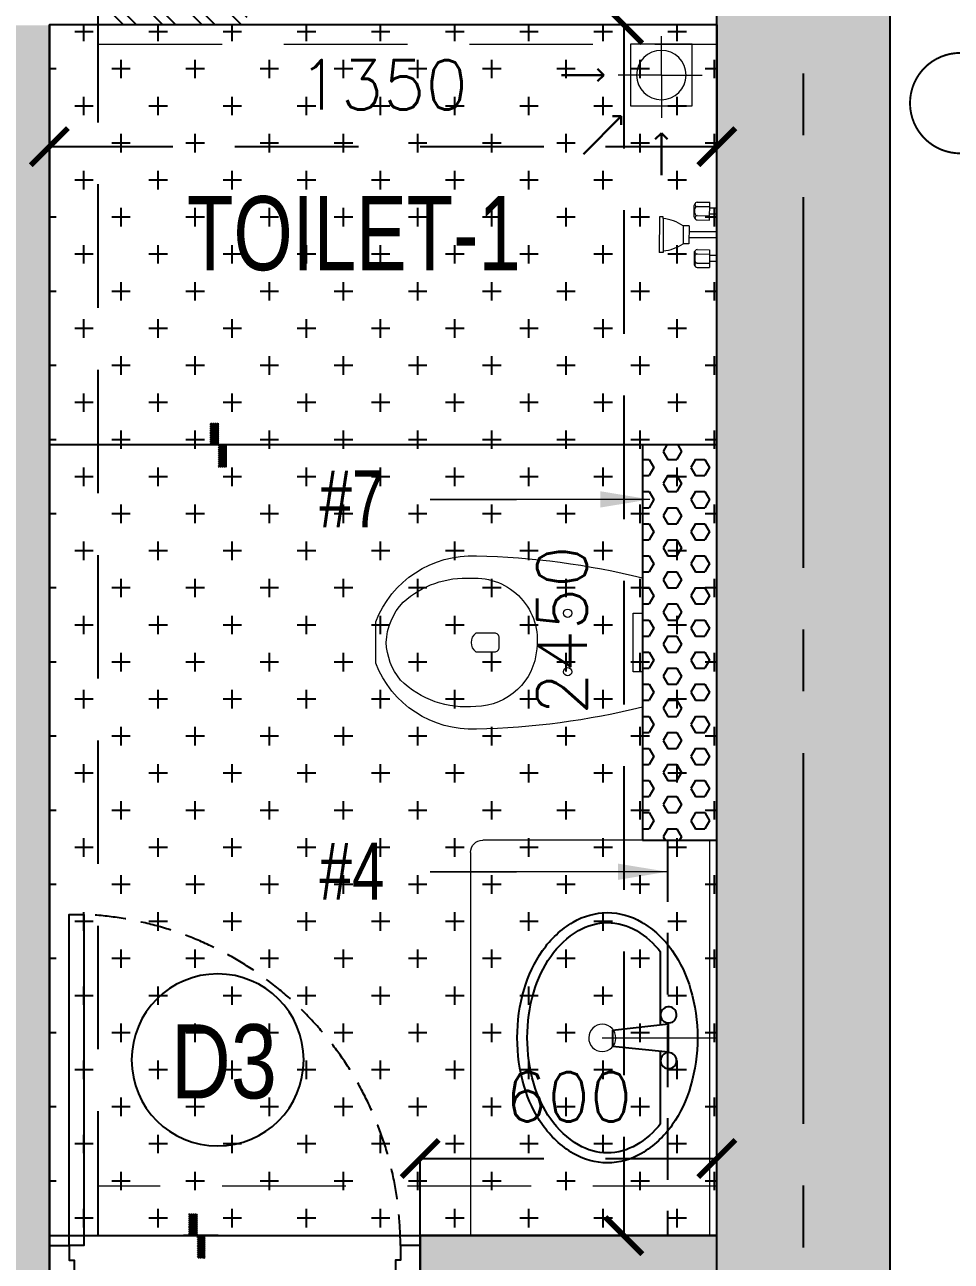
# Model space of a CAD drawing. Header units: millimetres. Extents: x 1167879 to 1231451, y -5731814 to -5645217.
# Drawn here: x 1225962 to 1227836, y -5713200 to -5710699 of the extents above; entities that cross this region are included whole.
import ezdxf
from ezdxf.enums import TextEntityAlignment as Align

# ---------------------------------------------------------------- set-up
doc = ezdxf.new("R2010")
doc.units = ezdxf.units.MM
doc.header["$LTSCALE"] = 1000
doc.header["$MEASUREMENT"] = 0
for name, pattern in [('3BHK-A$0$( Hidden )', [0.375, 0.25, -0.125]), ('3BHK-A$0$AUDIT_D_120904163729-0', [0]), ('3BHK-A$0$HIDDEN', [0.375, 0.25, -0.125]), ('AUDIT_D_120904163729-0', [0]), ('T8(T9 IS SIMILAR) - DIMENSION & TEXTING$0$HIDDEN', [0.375, 0.25, -0.125]), ('T8(T9 IS SIMILAR)$0$$0$HIDDEN', [0.375, 0.25, -0.125]), ('T8(T9 IS SIMILAR)$0$HIDDEN', [0.375, 0.25, -0.125]), ('T8_REFUGE COLUMNS$0$CENTER2', [1.125, 0.75, -0.125, 0.125, -0.125])]:
    doc.linetypes.add(name, pattern=pattern)
doc.layers.get('0').update_dxf_attribs({"linetype": 'AUDIT_D_120904163729-0'})
for name, color, linetype in [('3BHK-A$0$$1$LEDGE WALL', 5, 'Continuous'), ('3BHK-A$0$A-DOOR-FULL', 2, 'Continuous'), ('3BHK-A$0$A-HATCH -160', 251, '3BHK-A$0$AUDIT_D_120904163729-0'), ('3BHK-A$0$A-SANITARY', 2, 'Continuous'), ('3BHK-A$0$a-tile drop', 3, 'Continuous'), ('3BHK-A$0$A-TOI SUNK 50MM', 8, 'Continuous'), ('3BHK-A$0$APT PLANS-typ$0$TILEDROP', 3, 'Continuous'), ('3BHK-A$0$ELEV.', 5, 'Continuous'), ('3BHK-A$0$LEDGE WALL', 5, 'Continuous'), ('T8(T9 IS SIMILAR) - DIMENSION & TEXTING$0$A-DIMENSIONS', 2, 'T8(T9 IS SIMILAR) - DIMENSION & TEXTING$0$HIDDEN'), ('T8(T9 IS SIMILAR) - DIMENSION & TEXTING$0$a-window-no', 125, 'Continuous'), ('T8(T9 IS SIMILAR)$0$$6$a-beam 2', 50, 'Continuous'), ('T8(T9 IS SIMILAR)$0$S-BEAM', 20, 'T8(T9 IS SIMILAR)$0$$0$HIDDEN'), ('T8_REFUGE COLUMNS$0$A-CENTERLINE', 193, 'T8_REFUGE COLUMNS$0$CENTER2'), ('T8_REFUGE COLUMNS$0$A-RCC COLS', 3, 'Continuous'), ('T8_TYPICAL COLUMNS$0$A-RCC COLS', 3, 'Continuous')]:
    doc.layers.add(name, color=color, linetype=linetype)
for name, color, linetype, lineweight in [('3BHK-A$0$a-TOI-fixtures', 251, 'Continuous', 0), ('3BHK-A$0$A-WALL- 160', 6, 'Continuous', 30), ('T8(T9 IS SIMILAR) - DIMENSION & TEXTING$0$a-Text', 4, 'Continuous', 0), ('T8(T9 IS SIMILAR) - DIMENSION & TEXTING$0$R0-18-10-2014-T1-1st Podium Floor Plan$0$Text', 2, 'Continuous', 0), ('T8(T9 IS SIMILAR)$0$D&W', 8, 'Continuous', 25), ('T8(T9 IS SIMILAR)$0$SCPL BEAM', 191, 'T8(T9 IS SIMILAR)$0$$0$HIDDEN', 13), ('T8_REFUGE COLUMNS$0$A-COLUMN NO size reduce', 81, 'Continuous', 25)]:
    doc.layers.add(name, color=color, linetype=linetype, lineweight=lineweight)
doc.layers.add('T8_REFUGE COLUMNS$0$COL-HATCH', color=7, linetype='Continuous', lineweight=25, true_color=0xa3a3a3)
doc.styles.add('3BHK-A$0$Romans 1', font='romans.shx', dxfattribs={"height": 100})
doc.styles.add('T8(T9 IS SIMILAR) - DIMENSION & TEXTING$0$ARIAL ARROW', font='swisscl.ttf')
doc.styles.add('T8(T9 IS SIMILAR) - DIMENSION & TEXTING$0$LODHA STANDERD', font='sanss___.ttf')
doc.styles.add('T8(T9 IS SIMILAR) - DIMENSION & TEXTING$0$Romans 1', font='romans.shx', dxfattribs={"height": 100})
doc.styles.add('T8(T9 IS SIMILAR) - DIMENSION & TEXTING$0$Tahoma', font='tahoma.ttf')
doc.dimstyles.new('3BHK-A$0$ALPINE S', dxfattribs={"dimscale": 0, "dimtxt": 100, "dimasz": 75, "dimexe": 0, "dimexo": 0, "dimgap": 75, "dimtad": 1, "dimdec": 0, "dimzin": 0, "dimdsep": 46, "dimtxsty": '3BHK-A$0$Romans 1', "dimblk": '3BHK-A$0$_ArchTick', "dimcen": 0.09, "dimclrd": 256, "dimclre": 256, "dimclrt": 7, "dimadec": 0, "dimazin": 0, "dimtfac": 1, "dimtdec": 0, "dimtofl": 0, "dimtmove": 1, "dimatfit": 0, "dimldrblk": '3BHK-A$0$_Open90', "dimfxl": 1, "dimtolj": 1, "dimtzin": 0, "dimarcsym": 0})
doc.dimstyles.new('T8(T9 IS SIMILAR) - DIMENSION & TEXTING$0$ALPINE S', dxfattribs={"dimscale": 0, "dimtxt": 100, "dimasz": 75, "dimexe": 0, "dimexo": 0, "dimgap": 75, "dimtad": 1, "dimdec": 0, "dimzin": 0, "dimdsep": 46, "dimtxsty": 'T8(T9 IS SIMILAR) - DIMENSION & TEXTING$0$Romans 1', "dimblk": 'T8(T9 IS SIMILAR) - DIMENSION & TEXTING$0$_ArchTick', "dimcen": 0.09, "dimclrd": 256, "dimclre": 256, "dimclrt": 7, "dimadec": 0, "dimazin": 0, "dimtfac": 1, "dimtdec": 0, "dimtofl": 0, "dimtmove": 1, "dimatfit": 0, "dimldrblk": 'T8(T9 IS SIMILAR) - DIMENSION & TEXTING$0$_Open90', "dimfxl": 1, "dimtolj": 1, "dimtzin": 0, "dimarcsym": 0})
doc.dimstyles.new('T8(T9 IS SIMILAR) - DIMENSION & TEXTING$0$SAMATA STD', dxfattribs={"dimtxt": 100, "dimasz": 50, "dimexe": 50, "dimexo": 50, "dimgap": 10, "dimtad": 0, "dimdec": 0, "dimrnd": 5, "dimzin": 0, "dimdsep": 46, "dimtxsty": 'T8(T9 IS SIMILAR) - DIMENSION & TEXTING$0$Tahoma', "dimblk": 'T8(T9 IS SIMILAR) - DIMENSION & TEXTING$0$_Origin2', "dimcen": -50, "dimdle": 50, "dimclrd": 7, "dimclre": 7, "dimclrt": 7, "dimadec": 0, "dimazin": 0, "dimtfac": 1, "dimtdec": 0, "dimtmove": 1, "dimatfit": 3, "dimfxl": 150, "dimtfill": 1, "dimtolj": 1, "dimtzin": 0, "dimlwd": -1, "dimlwe": -1, "dimarcsym": 0})

# ---------------------------------------------------------------- blocks, each defined once
blk = doc.blocks.new('T8(T9 IS SIMILAR) - DIMENSION & TEXTING$0$WINDOW TAG')
at = {"layer": 'T8(T9 IS SIMILAR) - DIMENSION & TEXTING$0$a-window-no'}
blk.add_circle((0, 0), 174.0900956831736, dxfattribs=at)
at = {"layer": 'T8(T9 IS SIMILAR) - DIMENSION & TEXTING$0$a-window-no', "style": 'T8(T9 IS SIMILAR) - DIMENSION & TEXTING$0$LODHA STANDERD'}
blk.add_attdef('WINDOW', text='', height=150, dxfattribs=at).set_placement((11.34681474116587, 2.790841638110578), align=Align.MIDDLE_CENTER)
blk = doc.blocks.new('T8(T9 IS SIMILAR) - DIMENSION & TEXTING$0$_ArchTick')
at = {"color": 0, "linetype": 'ByBlock', "const_width": 0.15}
blk.add_lwpolyline([(-0.5, -0.5), (0.5, 0.5)], dxfattribs=at)
blk = doc.blocks.new('*D377')
at = {"layer": 'T8(T9 IS SIMILAR) - DIMENSION & TEXTING$0$A-DIMENSIONS', "linetype": 'T8(T9 IS SIMILAR) - DIMENSION & TEXTING$0$HIDDEN', "lineweight": -2, "transparency": 16777216}
for p, q in [((1226761.855615048, -5713148.662032896), (1226761.855615048, -5712992.488291181)), ((1227361.855615048, -5713148.662032896), (1227361.855615048, -5712992.488291181))]:
    blk.add_line(p, q, dxfattribs=at)
at = {"layer": 'T8(T9 IS SIMILAR) - DIMENSION & TEXTING$0$A-DIMENSIONS', "lineweight": -2, "transparency": 16777216}
blk.add_line((1226761.855615048, -5712992.488291181), (1227361.855615048, -5712992.488291181), dxfattribs=at)
at = {"layer": 'T8(T9 IS SIMILAR) - DIMENSION & TEXTING$0$A-DIMENSIONS', "linetype": 'ByBlock', "lineweight": -2, "transparency": 16777216, "xscale": 75, "yscale": 75, "zscale": 75, "rotation": 180}
blk.add_blockref('T8(T9 IS SIMILAR) - DIMENSION & TEXTING$0$_ArchTick', (1226761.855615048, -5712992.488291181), dxfattribs=at)
at = {"layer": 'T8(T9 IS SIMILAR) - DIMENSION & TEXTING$0$A-DIMENSIONS', "linetype": 'ByBlock', "lineweight": -2, "transparency": 16777216, "xscale": 75, "yscale": 75, "zscale": 75}
blk.add_blockref('T8(T9 IS SIMILAR) - DIMENSION & TEXTING$0$_ArchTick', (1227361.855615048, -5712992.488291181), dxfattribs=at)
at = {"layer": 'T8(T9 IS SIMILAR) - DIMENSION & TEXTING$0$A-DIMENSIONS', "color": 7, "linetype": 'ByBlock', "transparency": 16777216, "insert": (1227061.855615048, -5712867.488291181), "char_height": 100, "attachment_point": 5, "style": 'T8(T9 IS SIMILAR) - DIMENSION & TEXTING$0$Romans 1'}
blk.add_mtext('\\A1;600', dxfattribs=at)
blk = doc.blocks.new('T8(T9 IS SIMILAR) - DIMENSION & TEXTING$0$_Open90')
at = {"color": 0, "linetype": 'ByBlock', "lineweight": -2}
for p, q in [((-0.5, 0.5), (0, 0)), ((0, 0), (-1, 0)), ((0, 0), (-0.5, -0.5))]:
    blk.add_line(p, q, dxfattribs=at)
blk = doc.blocks.new('*D378')
at = {"layer": 'T8(T9 IS SIMILAR) - DIMENSION & TEXTING$0$A-DIMENSIONS', "linetype": 'T8(T9 IS SIMILAR) - DIMENSION & TEXTING$0$HIDDEN', "lineweight": -2, "transparency": 16777216}
for p, q in [((1226011.855615048, -5710698.662032897), (1226011.855615048, -5710945.226784653)), ((1227361.810499543, -5710698.662032897), (1227361.810499543, -5710945.226784653))]:
    blk.add_line(p, q, dxfattribs=at)
at = {"layer": 'T8(T9 IS SIMILAR) - DIMENSION & TEXTING$0$A-DIMENSIONS', "lineweight": -2, "transparency": 16777216}
blk.add_line((1226011.855615048, -5710945.226784653), (1227361.810499543, -5710945.226784653), dxfattribs=at)
at = {"layer": 'T8(T9 IS SIMILAR) - DIMENSION & TEXTING$0$A-DIMENSIONS', "linetype": 'ByBlock', "lineweight": -2, "transparency": 16777216, "xscale": 75, "yscale": 75, "zscale": 75, "rotation": 180}
blk.add_blockref('T8(T9 IS SIMILAR) - DIMENSION & TEXTING$0$_ArchTick', (1226011.855615048, -5710945.226784653), dxfattribs=at)
at = {"layer": 'T8(T9 IS SIMILAR) - DIMENSION & TEXTING$0$A-DIMENSIONS', "linetype": 'ByBlock', "lineweight": -2, "transparency": 16777216, "xscale": 75, "yscale": 75, "zscale": 75}
blk.add_blockref('T8(T9 IS SIMILAR) - DIMENSION & TEXTING$0$_ArchTick', (1227361.810499543, -5710945.226784653), dxfattribs=at)
at = {"layer": 'T8(T9 IS SIMILAR) - DIMENSION & TEXTING$0$A-DIMENSIONS', "color": 7, "linetype": 'ByBlock', "transparency": 16777216, "insert": (1226686.833057296, -5710820.226784653), "char_height": 100, "attachment_point": 5, "style": 'T8(T9 IS SIMILAR) - DIMENSION & TEXTING$0$Romans 1'}
blk.add_mtext('\\A1;1350', dxfattribs=at)
blk = doc.blocks.new('*D379')
at = {"layer": 'T8(T9 IS SIMILAR) - DIMENSION & TEXTING$0$A-DIMENSIONS', "linetype": 'T8(T9 IS SIMILAR) - DIMENSION & TEXTING$0$HIDDEN', "lineweight": -2, "transparency": 16777216}
for p, q in [((1227226.821760278, -5710698.662032897), (1227173.660977203, -5710698.662032897)), ((1227226.820499695, -5713148.662792691), (1227173.660977203, -5713148.662792691))]:
    blk.add_line(p, q, dxfattribs=at)
at = {"layer": 'T8(T9 IS SIMILAR) - DIMENSION & TEXTING$0$A-DIMENSIONS', "lineweight": -2, "transparency": 16777216}
blk.add_line((1227173.660977203, -5710698.662032897), (1227173.660977203, -5713148.662792691), dxfattribs=at)
at = {"layer": 'T8(T9 IS SIMILAR) - DIMENSION & TEXTING$0$A-DIMENSIONS', "linetype": 'ByBlock', "lineweight": -2, "transparency": 16777216, "xscale": 75, "yscale": 75, "zscale": 75}
for p, rotation in [((1227173.660977203, -5710698.662032897), 90), ((1227173.660977203, -5713148.662792691), 270)]:
    blk.add_blockref('T8(T9 IS SIMILAR) - DIMENSION & TEXTING$0$_ArchTick', p, dxfattribs=dict(at, rotation=rotation))
at = {"layer": 'T8(T9 IS SIMILAR) - DIMENSION & TEXTING$0$A-DIMENSIONS', "color": 7, "linetype": 'ByBlock', "transparency": 16777216, "insert": (1227048.660977204, -5711923.662412794), "char_height": 100, "attachment_point": 5, "rotation": 90, "style": 'T8(T9 IS SIMILAR) - DIMENSION & TEXTING$0$Romans 1'}
blk.add_mtext('\\A1;2450', dxfattribs=at)
blk = doc.blocks.new('T8(T9 IS SIMILAR) - DIMENSION & TEXTING$0$_Origin2')
at = {"color": 0, "linetype": 'ByBlock', "lineweight": -2}
blk.add_line((-0.5, 0), (-1, 0), dxfattribs=at)
for radius in [0.5, 0.25]:
    blk.add_circle((0, 0), radius, dxfattribs=at)
blk = doc.blocks.new('T8_REFUGE COLUMNS')
at = {"layer": 'T8_REFUGE COLUMNS$0$COL-HATCH', "linetype": 'ByBlock'}
h = blk.add_hatch(color=256, dxfattribs=at)
h.dxf.hatch_style = 1
h.paths.add_polyline_path([(1227712.069074492, -5718799.863253396), (1227362.069074492, -5718799.863253396), (1227362.069074492, -5709299.863253396), (1227712.069074492, -5709299.863253396)])
at = {"layer": 'T8_REFUGE COLUMNS$0$A-CENTERLINE'}
blk.add_line((1227537.069074492, -5720797.234274967), (1227537.069074492, -5702690.799446228), dxfattribs=at)
at = {"layer": 'T8_REFUGE COLUMNS$0$A-COLUMN NO size reduce', "linetype": 'ByBlock', "const_width": 3.9}
blk.add_lwpolyline([(1227854.182349034, -5710958.811504558, -1), (1227854.182349033, -5710755.63679348), (1228457.03415053, -5710755.636793478, -1), (1228457.03415053, -5710958.811504559)], format="xyb", close=True, dxfattribs=at)
at = {"layer": 'T8_REFUGE COLUMNS$0$A-RCC COLS', "linetype": 'ByBlock'}
blk.add_lwpolyline([(1227712.069074492, -5718799.863253396), (1227362.069074492, -5718799.863253396), (1227362.069074492, -5709299.863253396), (1227712.069074492, -5709299.863253396)], close=True, dxfattribs=at)
blk = doc.blocks.new('T8_TYPICAL COLUMNS')
at = {"layer": 'T8_TYPICAL COLUMNS$0$A-RCC COLS', "linetype": 'ByBlock'}
blk.add_blockref('T8_REFUGE COLUMNS', (0, 0), dxfattribs=at)
blk = doc.blocks.new('*U607')
for points in [[(-710, -2.842170943040401e-14), (-670, -2.842170943040401e-14), (-670, 29.99999999999997), (-660, 29.99999999999997), (-660, 79.99999999999272), (-709.9999999999416, 79.99999999999272)], [(40, 0), (0, 0), (0, 30), (-10, 30), (-10, 79.99999999999272), (39.99999999994179, 79.99999999999272)], [(0, 0), (-1.13686837721616e-13, -669.9999999999999), (-30.00000000000011, -669.9999999999999), (-29.99999999999989, 2.842170943040401e-14)]]:
    blk.add_lwpolyline(points, close=True)
at = {"color": 0, "linetype": 'ByBlock', "ltscale": 0.25}
blk.add_arc((0.9820691080755068, 0.4067863437524863), 670.9821924162251, 180.0347358578991, 267.6269854862861, dxfattribs=at)
blk = doc.blocks.new('3BHK-A$0$EWC 1-flat-3')
at = {"layer": '3BHK-A$0$a-TOI-fixtures', "ltscale": 1.5}
blk.add_line((130.9434098351729, 0), (-130.9434095305263, 0), dxfattribs=at)
for points in [[(-130.9434095305263, 0, -0.0551025148531305), (-175.2631416428846, 336.2381811605271, -0.3218266124509844), (-41.56879519967063, 540.0000000013234), (41.56879551159629, 539.9999999986766, -0.3218266125199904), (175.2631419462078, 336.238181097001, -0.0551025148447866), (130.9434098351729, 0, -27.68123868753246)], [(-13.15298694454427, 214.323847294701, -0.3914484966857894), (-129.3099293503406, 337.7054775856787, -0.2245854457087569), (-76.0964588804211, 489.8802656658536, -0.1606748710854163), (1.519924569e-07, 518.6838982568007, -0.1830162004783544), (81.56410437990148, 484.094283795268, -0.2014238574974507), (130.0282833025281, 346.419558727951, -0.4745073386495287), (-13.15298694454427, 214.323847294701, -2.927417017058934)], [(-9.473684057959195, 290.246520411002), (9.473684363046997, 290.246520411002, 0.4142135624012253), (18.94736857355009, 299.7202046215051), (18.94736857355009, 337.6149414635175, 0.4999999999751525), (-18.9473682674697, 337.6149414643998), (-18.9473682684623, 299.7202046215051, 0.4142135624076185), (-9.473684057959195, 290.246520411002, 0.5304978282697669)]]:
    blk.add_lwpolyline(points, format="xyb", dxfattribs=at)
at = {"layer": '3BHK-A$0$a-TOI-fixtures'}
blk.add_lwpolyline([(-59.21046387618538, 0.000297717259902), (-59.21046387618538, 18.94766613826609), (59.21058875510333, 18.94766613826609), (59.2104696644716, -0.000297717259902)], close=True, dxfattribs=at)
at = {"layer": '3BHK-A$0$a-TOI-fixtures', "ltscale": 1.5}
for centre in [(-59.21052616310046, 151.5789473680495), (59.21052646818825, 151.5789473680495)]:
    blk.add_circle(centre, 8.309231466615541, dxfattribs=at)
blk = doc.blocks.new('3BHK-A$0$_ArchTick')
at = {"color": 0, "linetype": 'ByBlock', "const_width": 0.15}
blk.add_lwpolyline([(-0.5, -0.5), (0.5, 0.5)], dxfattribs=at)
blk = doc.blocks.new('3BHK-A$0$_Open90')
at = {"color": 0, "linetype": 'ByBlock', "lineweight": -2}
for p, q in [((0, 0), (-1, 0)), ((-0.5, 0.5), (0, 0)), ((0, 0), (-0.5, -0.5))]:
    blk.add_line(p, q, dxfattribs=at)
blk = doc.blocks.new('3BHK-A$0$SH-flat-2')
at = {"layer": '3BHK-A$0$a-TOI-fixtures'}
for p, q in [((0.115366168320179, 61.74835663987324, -0.1223908935778276), (14.63673105277121, 61.71733297174796, -0.1223908935778276)), ((39.78203696757555, 64.900463339407, -0.1223908935778276), (14.57013483252376, 64.95432643545792, -0.1223908935778276)), ((14.58545720018446, 37.71738774282858, -0.1223908935778276), (14.66236797906458, 73.71730558620766, -0.1223908935778276)), ((39.87427011411637, 73.66344249015674, -0.1223908935778276), (14.66236797906458, 73.71730558620766, -0.1223908935778276)), ((44.62536237388849, 50.76588512444869, -0.1223908935778276), (44.64502356108278, 59.96877090493217, -0.1223908935778276)), ((45.89735140092671, 43.94893926894292, -0.1223908935778276), (45.94612890575081, 66.78040924621746, -0.1223908935778276)), ((0.0897292410954833, 49.74838402541354, -0.1223908935778276), (14.61109412647784, 49.71736035728827, -0.1223908935778276)), ((39.74256958719343, 46.42681789910421, -0.1223908935778276), (14.53066745214164, 46.48068099515513, -0.1223908935778276)), ((39.79735933523625, 37.66352464677766, -0.1223908935778276), (14.58545720018446, 37.71738774282858, -0.1223908935778276)), ((43.42382801137865, 39.30709214461967, -0.1223908935778276), (44.73235134314746, 40.82441253820434, -0.1223908935778276)), ((56.23252254724503, -10.37169723166153, -0.1223908935778276), (56.30943332612514, 25.62822061171755, -0.1223908935778276)), ((56.30943332612514, 25.62822061171755, -0.1223908935778276), (68.30940594058484, 25.60258368542418, -0.1223908935778276)), ((68.23249516170472, -10.3973341579549, -0.1223908935778276), (68.30940594058484, 25.60258368542418, -0.1223908935778276)), ((108.3742690170184, -25.08182855090126, -0.1223908935778276), (108.5135574350134, 40.11542580509558, -0.1223908935778276)), ((108.5135574350134, 40.11542580509558, -0.1223908935778276), (108.520824004896, 43.51671647047624, -0.1223908935778276)), ((108.520824004896, 43.51671647047624, -0.1223908935778276), (116.3477517878637, 43.49999490147457, -0.1223908935778276)), ((116.1939302301034, -28.4998407852836, -0.1223908935778276), (116.3477517878637, 43.49999490147457, -0.1223908935778276)), ((-0.01281846407800913, 1.748493566643447, -0.1223908935778276), (0.01281846221536398, 13.74846618203446, -0.1223908935778276)), ((-0.01281846407800913, 1.748493566643447, -0.1223908935778276), (56.2581594735384, 1.628275382798165, -0.1223908935778276)), ((0.01281846221536398, 13.74846618203446, -0.1223908935778276), (56.28379639983177, 13.62824799725786, -0.1223908935778276)), ((14.45727256778628, -22.28247532946989, -0.1223908935778276), (14.38036178890616, -58.28239317284897, -0.1223908935778276)), ((39.66917470283806, -22.33633842552081, -0.1223908935778276), (14.45727256778628, -22.28247532946989, -0.1223908935778276)), ((43.28858762141317, -23.99538613623008, -0.1223908935778276), (44.59061578474939, -25.51828375225887, -0.1223908935778276)), ((56.23252254724503, -10.37169723166153, -0.1223908935778276), (68.23249516170472, -10.3973341579549, -0.1223908935778276)), ((-0.1153661701828241, -46.25139689119533, -0.1223908935778276), (14.40599871519953, -46.28242055838928, -0.1223908935778276)), ((-0.08972924295812845, -34.25142427673563, -0.1223908935778276), (14.4316356414929, -34.28244794392958, -0.1223908935778276)), ((39.53747417591512, -49.57296301657334, -0.1223908935778276), (14.32557204086334, -49.51909992052242, -0.1223908935778276)), ((39.57694155629724, -31.09931757627055, -0.1223908935778276), (14.36503942124546, -31.04545448021963, -0.1223908935778276)), ((44.44114975538105, -35.45920844515786, -0.1223908935778276), (44.42148856818676, -44.66209422471002, -0.1223908935778276)), ((45.74225469492376, -28.64775978634134, -0.1223908935778276), (45.69347719009966, -51.47922976361588, -0.1223908935778276)), ((108.3742690170184, -25.08182855090126, -0.1223908935778276), (108.3670024471357, -28.48311921628192, -0.1223908935778276)), ((108.3670024471357, -28.48311921628192, -0.1223908935778276), (116.1939302301034, -28.4998407852836, -0.1223908935778276)), ((39.59226392395794, -58.33625626889989, -0.1223908935778276), (14.38036178890616, -58.28239317284897, -0.1223908935778276))]:
    blk.add_line(p, q, dxfattribs=at)
for centre, radius, start, end in [((39.75282435771078, 51.22680694470182, -0.1223908935778276), 4.799999999999998, 269.877592618317, 359.8775926183596), ((39.77152957208455, 59.98222686396912, -0.1223908935778276), 4.799999999999998, 359.8775926183596, 89.87759261831692), ((39.7922917380929, 69.70045238500461, -0.1223908935778276), 4.799999999999998, 269.877592618317, 359.8775926183596), ((39.86401534359902, 68.86345344455913, -0.1223908935778276), 4.799999999999998, 359.8775926183596, 89.87759261831692), ((41.14613945409656, 66.79047433426604, -0.1223908935778276), 4.799999999999998, 359.8775926183596, 46.44489967748589), ((39.73231481667608, 41.62682885350659, -0.1223908935778276), 4.799999999999998, 359.8775926183596, 89.87759261831692), ((39.8076141057536, 42.46351369237527, -0.1223908935778276), 4.799999999999998, 269.877592618317, 359.8775926183596), ((41.0973623553291, 43.95919403946027, -0.1223908935778276), 4.799999999999998, 319.2258141772165, 359.8775926183596), ((114.7754962760955, -40.17581694712862, -0.1223908935778276), 80.53505783733691, 94.45948855157097, 125.2375161604425), ((39.65891993232071, -27.13632747111842, -0.1223908935778276), 4.799999999999998, 359.8775926183596, 89.87759261831692), ((114.9792200261727, 55.18192517990246, -0.1223908935778276), 80.53505783733691, 234.5176689941449, 265.2956966222618), ((39.52721940539777, -54.37295206217095, -0.1223908935778276), 4.799999999999998, 359.8775926183596, 89.87759261831692), ((39.54798157233745, -44.65472654113546, -0.1223908935778276), 4.799999999999998, 269.877592618317, 359.8775926183596), ((39.58719632681459, -26.29932853067294, -0.1223908935778276), 4.799999999999998, 269.877592618317, 359.8775926183596), ((39.56668678577989, -35.89930662186816, -0.1223908935778276), 4.799999999999998, 359.8775926183596, 89.87759261831692), ((40.94226564932615, -28.63750501582399, -0.1223908935778276), 4.799999999999998, 359.8775926183596, 40.52937103644533), ((39.60251869447529, -53.53626722330227, -0.1223908935778276), 4.799999999999998, 269.877592618317, 359.8775926183596), ((40.89348854962736, -51.46878531062976, -0.1223908935778276), 4.799999999999998, 313.3102855554521, 359.8775926183596)]:
    blk.add_arc(centre, radius, start, end, dxfattribs=at)
blk = doc.blocks.new('3BHK-A$0$TILE DROP -x')
at = {"layer": '3BHK-A$0$APT PLANS-typ$0$TILEDROP'}
h = blk.add_hatch(dxfattribs=at)
h.set_pattern_fill('ACET-2D-ANSI31', color=8, scale=90, angle=89.99999999999999, style=0)
h.set_pattern_definition([(135, (-851695.9139893535, 5365039.182609772), (-7.954951288348662, -7.954951288348659), [])])
h.paths.add_polyline_path([(-58323.94854449527, -19205.88290157635), (-58323.94854449527, -19023.73387729563), (-58261.51981097856, -19023.73387729563), (-58261.51981097856, -19205.88290157635)])
edge = h.paths.add_edge_path()
edge.add_line((-58323.94854449527, -19381.16774707194), (-58393.72960459582, -19381.16774707194))
edge.add_line((-58323.9485444997, -19205.88290157635), (-58323.94854449527, -19381.16774707194))
edge.add_line((-58393.08517707838, -19205.88290157635), (-58323.9485444997, -19205.88290157635))
edge.add_line((-58393.08517707464, -19381.16774707194), (-58393.08517707838, -19205.88290157635))
at = {"layer": '3BHK-A$0$APT PLANS-typ$0$TILEDROP', "color": 1}
blk.add_line((-58153.93408855224, -19205.88290150836), (-58434.03095930733, -19205.88290150836), dxfattribs=at)
at = {"layer": '3BHK-A$0$APT PLANS-typ$0$TILEDROP', "color": 20, "const_width": 10}
for points in [[(-58261.51981097856, -19205.88290157635), (-58261.51981097856, -19023.73387729563)], [(-58323.94854449527, -19381.16774707194), (-58323.94854449527, -19205.88290157635)], [(-58323.94854449527, -19205.88290157635), (-58261.51981097856, -19205.88290157635)]]:
    blk.add_lwpolyline(points, dxfattribs=at)
blk = doc.blocks.new('3BHK-A$0$WB1-flat-1')
at = {"layer": '3BHK-A$0$A-SANITARY', "color": 251, "ltscale": 1000}
for p, q in [((-1779491.723974677, 190118.0028475421), (-1779491.723970615, 190265.3904244704)), ((-1779507.923976249, 190061.4971828647), (-1779507.923974598, 190121.387614416)), ((-1779394.523974904, 190106.8275287077), (-1779507.92397464, 190119.8654006813)), ((-1779394.523975797, 190074.4275287148), (-1779507.923976208, 190063.0193966003)), ((-1779491.723980205, 189917.4943719208), (-1779491.723976149, 190064.6491297605))]:
    blk.add_line(p, q, dxfattribs=at)
at = {"layer": '3BHK-A$0$A-SANITARY', "color": 251}
blk.add_line((-1779394.523974904, 190106.8275287077), (-1779394.523975797, 190074.4275287148), dxfattribs=at)
for centre, major_axis, ratio, start_param, end_param in [((-1779384.079873225, 190209.6447886284), (130.7512965433508, -33.28976186275041), 0.9999999990319073, 1.82010312631052, 2.357157030284878), ((-1779384.079873225, 190209.6447886275), (130.2982681175975, -35.02100965936225), 0.9999999990365941, 1.296312775936521, 1.833366679668812), ((-1779350.310067207, 190152.9299860513), (193.1959470910794, -55.21022179684209), 0.9999999990446778, 2.386204318393072, 2.812144745550606), ((-1779384.079873226, 190209.6447886284), (109.5634342199847, -33.8476084651213), 0.9999999990588102, 1.870426958009078, 2.407480862032339), ((-1779384.079873225, 190209.6447886284), (110.5338959170042, -30.52973258816552), 0.9999999990093378, 1.30322616802589, 1.840280071742702), ((-1779417.849682363, 190152.9299879149), (193.6636992236869, -53.54637398533666), 0.9999999990305872, 0.8775543206344336, 1.303494747372868), ((-1779350.310067207, 190152.9299860522), (175.082621287857, -44.62418664077167), 0.9999999990754669, 2.357411831374751, 2.719311930007132), ((-1779417.849682368, 190152.929987913), (175.4686812061737, -43.08113536114856), 0.999999999060659, 0.8485600847917243, 1.274500511555675), ((-1779296.885856371, 190115.7653154954), (257.2092378200302, -67.85650257902695), 0.999999999047862, 2.791731872861798, 3.118985099827801), ((-1779471.273895255, 190115.7653203029), (256.3921965866759, -70.8811575432309), 0.9999999990607867, 0.5502680668801991, 0.8775212936080798), ((-1779471.273895252, 190115.7653203001), (236.7513666908807, -65.92845977810718), 0.9999999990526349, 0.5521393156570662, 0.879392542380026), ((-1779212.474807869, 190091.4423904959), (341.4607201393204, -92.83310980562483), 0.9999999990654446, 3.126498310944692, 3.407047080111239), ((-1779555.684945106, 190091.4423999572), (341.2839832908983, -93.48075967443835), 0.9999999990669921, 0.2673516207979265, 0.547900389891117), ((-1779555.684945104, 190091.4423999591), (320.8764313033957, -91.27243680701704), 0.9999999990848129, 0.2771278824968419, 0.5576766515848988), ((-1779507.923974153, 190137.5876144124), (15.52551761812169, -4.62582998749471), 0.9999999991240964, 0.02476501101419615, 6.307950318193782), ((-1779212.474807869, 190091.4423904959), (340.8337117292025, -95.10936138662353), 0.9999999990513968, -2.86946590780912, -2.58891713871393), ((-1779555.684945094, 190091.4423999563), (321.8685238292612, -87.70972150017677), 0.9999999991110482, -0.01450671094821132, 0.2660420582048957), ((-1779555.684945096, 190091.4423999563), (341.4564629627361, -92.84876722000988), 0.9999999990347652, -0.01504848814149451, 0.2655002810343685), ((-1779507.923976697, 190045.2971828673), (15.79709852994573, -3.590498354558781), 0.9999999990943377, -0.04131853858723034, 6.241866768592355), ((-1779296.885857709, 190067.1194701521), (256.279926523399, -71.28601704985057), 0.9999999990568001, -2.589745177943085, -2.2624919512196), ((-1779471.273896601, 190067.1194749568), (237.4513939296919, -63.36092616141597), 0.9999999990399042, -0.3470401867736541, -0.0197869598003253), ((-1779471.273896596, 190067.1194749577), (256.8510693721269, -69.19989251944835), 0.9999999990683045, -0.3446342076391167, -0.01738098067361893), ((-1779350.310070598, 190029.9548025401), (193.9721525996857, -52.4179986043704), 0.9999999990686005, -2.269860148419589, -1.843919721666797), ((-1779350.310070598, 190029.9548025392), (174.4773811465163, -46.9349099821889), 0.999999999074626, -2.206968167175292, -1.845068068861174), ((-1779417.849685753, 190029.9548044018), (173.5339009609663, -50.31130612869145), 0.9999999990378986, -0.7515569234472386, -0.3256164962924579), ((-1779417.849685759, 190029.9548044018), (193.0274007421392, -55.79664081938934), 0.9999999990479, -0.752351654085297, -0.3264112269341313), ((-1779384.079879741, 189973.2400018256), (110.6499807961312, -30.10628617987221), 0.9999999990514797, -1.842195389333126, -1.305141485588271), ((-1779384.079879743, 189973.2400018228), (110.1979634463481, -31.72090114368032), 0.9999999990523927, -1.290519785538114, -0.7534658815346953), ((-1779384.07987974, 189973.2400018238), (130.054805489956, -35.91458421151045), 0.9999999990814393, -1.838415575802115, -1.301361672042818), ((-1779384.079879742, 189973.2400018238), (130.7220785861246, -33.40431053573823), 0.9999999990284989, -1.320613348841079, -0.7835594448667003)]:
    blk.add_ellipse(centre, major_axis=major_axis, ratio=ratio, start_param=start_param, end_param=end_param, dxfattribs=at)
blk = doc.blocks.new('3BHK-A$0$A$C4C1B68F2-flat-1')
at = {"layer": '3BHK-A$0$a-TOI-fixtures'}
for p, q in [((-412.9044410288334, 666.1971070552245, -0.02432551863291288), (-412.9044410288334, -133.8030825620517)), ((-412.9044410288334, 666.1971070552245, 0.0940144086903355), (60.42890516854823, 666.1968635137891, 0.0940144086903355)), ((-397.8346339128911, 666.1970993010327, -0.02432551863291288), (-397.8346339138225, -133.80307480786)), ((85.42889230512083, 641.1968635137891, 0.0940144086903355), (85.4288923041895, -133.8030839962885, 0.0940144086903355)), ((-181.2907434478402, 266.1969977915287, -0.01216275931645638), (-412.9044410288334, 266.1970122465864, -0.01216275931645638)), ((-412.9044410288334, -133.8030825620517), (85.4288923041895, -133.8028261568397))]:
    blk.add_line(p, q, dxfattribs=at)
blk.add_arc((60.42889230512083, 641.1968635137891, 0.0940144086903355), 24.99999999999999, 0, 89.9999705448092, dxfattribs=at)
blk.add_ellipse((-181.2907434450462, 266.1969977896661, -0.01216275931645661), major_axis=(27.5041546241846, 0.388081974349916), ratio=0.9999999999999679, dxfattribs=at)
at = {"layer": '3BHK-A$0$A-WALL- 160'}
blk.add_blockref('3BHK-A$0$WB1-flat-1', (1779192.491136988, -189824.9671005477), dxfattribs=at)
blk = doc.blocks.new('T8(T9 IS SIMILAR) - DIMENSION & TEXTING')
at = {"layer": 'T8(T9 IS SIMILAR) - DIMENSION & TEXTING$0$a-window-no'}
ref = blk.add_blockref('T8(T9 IS SIMILAR) - DIMENSION & TEXTING$0$WINDOW TAG', (1226352.236306058, -5712793.080816651, 0.4895635743113104), dxfattribs=dict(at, xscale=-1, rotation=180))
ref.add_attrib('WINDOW', 'D3', dxfattribs={"height": 150, "style": 'T8(T9 IS SIMILAR) - DIMENSION & TEXTING$0$LODHA STANDERD', "width": 0.8}).set_placement((1226364.899993227, -5712795.871658287, 0.4895635743113104), align=Align.MIDDLE_CENTER)
at = {"layer": 'T8(T9 IS SIMILAR) - DIMENSION & TEXTING$0$a-Text', "style": 'T8(T9 IS SIMILAR) - DIMENSION & TEXTING$0$ARIAL ARROW'}
blk.add_text('TOILET-1', height=150, dxfattribs=at).set_placement((1226290.264551206, -5711195.273536831, 0.4895635743113104))
at = {"layer": 'T8(T9 IS SIMILAR) - DIMENSION & TEXTING$0$R0-18-10-2014-T1-1st Podium Floor Plan$0$Text', "linetype": 'ByBlock', "style": 'T8(T9 IS SIMILAR) - DIMENSION & TEXTING$0$ARIAL ARROW'}
for s, p in [('#7', (1226558.303865017, -5711715.165073325, 0.03283945015443235)), ('#4', (1226558.303865017, -5712468.525167078, 0.03283945015443235))]:
    blk.add_text(s, height=114.75, dxfattribs=at).set_placement(p)
at = {"layer": 'T8(T9 IS SIMILAR) - DIMENSION & TEXTING$0$A-DIMENSIONS', "linetype": 'ByBlock'}
dim = blk.add_linear_dim(base=(1227173.660977203, -5713148.662792691, 0.4895635743113104), p1=(1227226.821760278, -5710698.662032897, 0.4895635743113104), p2=(1227226.820499695, -5713148.662792691, 0.4895635743113104), angle=90, dimstyle='T8(T9 IS SIMILAR) - DIMENSION & TEXTING$0$ALPINE S', override={"dimscale": 1, "dimfxl": 5, "dimarcsym": 1}, dxfattribs=at)
dim.commit()
dim.dimension.update_dxf_attribs({"geometry": '*D379', "text_midpoint": (1227048.660977204, -5711923.662412794, 0.4895635743113104)})
for base, p1, p2, picture, middle in [((1227361.810499543, -5710945.226784653, 0.4895635743113104), (1226011.855615048, -5710698.662032897, 0.4895635743113104), (1227361.810499543, -5710698.662032897, 0.4895635743113104), '*D378', (1226686.833057296, -5710820.226784653, 0.4895635743113104)), ((1227361.855615048, -5712992.488291181, 0.4895635743113104), (1226761.855615048, -5713148.662032896, 0.4895635743113104), (1227361.855615048, -5713148.662032896, 0.877156752816308), '*D377', (1227061.855615048, -5712867.488291181, 0.4895635743113104))]:
    dim = blk.add_linear_dim(base=base, p1=p1, p2=p2, dimstyle='T8(T9 IS SIMILAR) - DIMENSION & TEXTING$0$ALPINE S', override={"dimscale": 1, "dimfxl": 5, "dimarcsym": 1}, dxfattribs=at)
    dim.commit()
    dim.dimension.update_dxf_attribs({"geometry": picture, "text_midpoint": middle})
at = {"layer": 'T8(T9 IS SIMILAR) - DIMENSION & TEXTING$0$R0-18-10-2014-T1-1st Podium Floor Plan$0$Text'}
for points in [[(1227226.442777873, -5711658.948985024), (1226781.865342598, -5711658.921780241), (1226956.606277146, -5711658.948985024)], [(1227261.810048245, -5712412.309078777), (1226781.865342598, -5712412.281873994), (1226956.606277146, -5712412.309078777)]]:
    blk.add_leader(points, dimstyle='T8(T9 IS SIMILAR) - DIMENSION & TEXTING$0$SAMATA STD', override={"dimscale": 1, "dimasz": 100, "dimclrd": 2, "dimfxlon": 1, "dimarcsym": 1}, dxfattribs=at)
blk = doc.blocks.new('3BHK-A$0$A$C1DA736AB')
at = {"layer": '3BHK-A$0$a-TOI-fixtures', "linetype": 'ByBlock'}
for points in [[(117.0387634050567, 0.417050295509398, -1.444221873203588e-07), (202.2607585566584, 0.417050295509398, -1.444221873203588e-07)], [(81.71770091936924, -82.77827512752265, -1.444221873203588e-07), (158.1694625304081, -159.9498260067776, -1.444221873203588e-07)], [(0.4170502950437367, -117.0387634048238, -1.444221873203588e-07), (0.4170502950437367, -202.2607585564256, -1.444221873203588e-07)]]:
    blk.add_leader(points, dimstyle='3BHK-A$0$ALPINE S', override={"dimscale": 1, "dimasz": 25, "dimtad": 0, "dimfxl": 5, "dimtfill": 1, "dimarcsym": 1}, dxfattribs=at)
blk = doc.blocks.new('3BHK-A$0$Type-A-First Floor Plan-bottom-up$0$FLOOR TRAP-flat-6')
at = {"layer": '3BHK-A$0$a-TOI-fixtures'}
h = blk.add_hatch(dxfattribs=at)
h.set_pattern_fill('ACET-2D-_USER', color=256, scale=20, angle=45, style=0, double=1, pattern_type=0)
h.set_pattern_definition([(45, (-789896.9811593808, 5385770.065510595), (-14.14213562373095, 14.14213562373095), []), (135, (-789896.9811593808, 5385770.065510595), (-14.14213562373095, -14.14213562373095), [])])
edge = h.paths.add_edge_path()
edge.add_arc((150, 150), 50, 0, 360)
for q in [(150, 228.6066128518432), (67.63823741488159, 150), (237.4005553794559, 150), (150, 63.56981365382671)]:
    blk.add_line((150, 150), q, dxfattribs=at)
blk.add_lwpolyline([(87.5, 212.5), (212.5, 212.5), (212.5, 87.5), (87.5, 87.5)], close=True, dxfattribs=at)
blk.add_circle((150, 150), 50, dxfattribs=at)
at = {"layer": '3BHK-A$0$A-WALL- 160', "linetype": 'ByBlock'}
blk.add_blockref('3BHK-A$0$A$C1DA736AB', (149.5829497049563, 149.5829497044906, 1.444221873203588e-07), dxfattribs=at)
blk = doc.blocks.new('3BHK-A')
at = {"layer": '3BHK-A$0$A-HATCH -160', "linetype": 'ByBlock'}
h = blk.add_hatch(dxfattribs=at)
h.set_pattern_fill('ZIGZAG', color=256, scale=250)
h.set_pattern_definition([(9.213864076586625e-15, (1.30385160446167e-08, 0), (31.25, 31.25), [31.25, -31.25]), (90, (31.25000001303852, 0), (-31.25, 31.25), [31.25, -31.25])])
h.paths.add_polyline_path([(1185182.784720457, -5714749.522536782), (1186532.739604953, -5714749.522536782), (1186532.739604953, -5714149.53015602), (1186632.739604953, -5714149.53015602), (1186632.739604954, -5714749.522536783), (1188712.739604953, -5714749.522536781), (1188712.737810913, -5714049.530156025), (1189032.455970523, -5714049.530156025), (1189032.456343462, -5714149.529336603), (1188812.739604953, -5714149.530156019), (1188812.739604953, -5715449.514917542), (1189032.455970523, -5715449.514098127), (1189032.455970527, -5715549.514098127), (1188712.739604953, -5715549.514917542), (1188712.739604953, -5714849.522536781), (1186632.739604953, -5714849.522536783), (1186632.739604953, -5715664.522575011), (1186532.739604953, -5715664.522575011), (1186532.739604953, -5714849.522536783), (1185182.784793119, -5714849.522536782)])
h.paths.add_polyline_path([(1185182.784720457, -5713249.522536782), (1185782.739604953, -5713249.522536782), (1185782.739604953, -5713149.522536782), (1185182.784720457, -5713149.522536782)])
h.paths.add_polyline_path([(1186532.739604953, -5710699.522536782), (1186632.739604953, -5710699.522536782), (1186632.739604953, -5713249.522536782), (1186532.739604953, -5713249.522536782)])
h.paths.add_polyline_path([(1186532.739604954, -5717399.522536783), (1186632.739604953, -5717399.522536783), (1186632.739604953, -5716414.522575011), (1186532.739604954, -5716414.522575011)])
h.paths.add_polyline_path([(1194902.150947615, -5715375.036354459), (1194082.260591126, -5715375.036354459), (1194082.260591126, -5715475.036354459), (1194902.150947615, -5715475.036354459)])
h.paths.add_polyline_path([(1195782.150947615, -5715375.036354459), (1196682.238411872, -5715375.036354459), (1196682.238411872, -5715475.036354459), (1195782.150947615, -5715475.036354459)])
h.paths.add_polyline_path([(1194132.526145509, -5714149.863253383), (1196532.369635714, -5714149.863253383), (1196532.369635714, -5714049.863253383), (1194132.526145509, -5714049.863253383)])
h.paths.add_polyline_path([(1197432.369635714, -5711800.181709208), (1197532.369635713, -5711800.181709208), (1197532.369635713, -5714149.863253383), (1197432.369635714, -5714149.863253383)])
h.paths.add_polyline_path([(1198282.369635714, -5714149.863253383), (1198958.700144985, -5714149.863253387), (1198958.700144985, -5714049.864075284), (1198282.369635714, -5714049.864075281)])
h.paths.add_polyline_path([(1196871.920479781, -5720208.620572756), (1196082.231456206, -5720209.680859622), (1196082.33626486, -5720109.672830017), (1196082.234802242, -5720109.680760174), (1196182.231456206, -5720109.680761719), (1196871.920479781, -5720108.620474854)])
h.paths.add_polyline_path([(1193397.244164141, -5709939.875150396), (1193882.260591126, -5709939.579262343), (1193882.260591126, -5710040.054321714), (1193397.32087479, -5710040.054321714)])
h.paths.add_polyline_path([(1186632.700148101, -5708554.689457875), (1187192.339545021, -5708554.76753319), (1187192.339545021, -5708654.722368722), (1186632.703050737, -5708654.722368754)])
h.paths.add_polyline_path([(1194182.260592735, -5715723.976018642), (1194082.260591126, -5715723.976018642), (1194082.260591126, -5715473.976018642), (1194182.260592735, -5715473.976018642)])
h = blk.add_hatch(dxfattribs=at)
h.set_pattern_fill('ANSI32', color=256, scale=150)
h.set_pattern_definition([(45.00000000000001, (-0.652265147306025, 1285.594474900514), (-39.77475644174329, 39.7747564417433), []), (45.00000000000001, (25.8642391031608, 1285.594474900514), (-39.77475644174329, 39.7747564417433), [])])
h.paths.add_polyline_path([(1186132.76219904, -5710699.705498138), (1186432.862815375, -5710699.705498138), (1186432.862815375, -5710539.704465), (1186132.76219904, -5710539.704465)])
at = {"layer": '3BHK-A$0$A-TOI SUNK 50MM'}
h = blk.add_hatch(dxfattribs=at)
h.set_pattern_fill('CROSS', color=256, scale=300, style=0)
h.set_pattern_definition([(9.213864076586625e-15, (-0.652265147306025, 1286.837772074156), (75, 75), [37.5, -112.5]), (90, (18.09773485269397, 1268.087772074156), (-74.99999999999999, 75), [37.5, -112.5])])
h.paths.add_polyline_path([(1186532.739604953, -5713148.462200964), (1185182.443439536, -5713148.462200964), (1185182.443439536, -5710698.462200966), (1186532.739604953, -5710698.462200966)])
h.paths.add_polyline_path([(1185182.446462471, -5714848.571983552), (1186532.739604953, -5714848.571983552), (1186532.739604953, -5717398.462200962), (1185182.446462471, -5717398.462200962)])
at = {"layer": '3BHK-A$0$LEDGE WALL'}
h = blk.add_hatch(dxfattribs=at)
h.set_pattern_fill('HEX', color=8, scale=150, angle=180)
h.set_pattern_definition([(180, (1.30385160446167e-08, 0), (-3.977157145218398e-15, -32.47595264191645), [18.75, -37.5]), (299.9999999999999, (1.30385160446167e-08, 0), (28.125, 16.23797632095821), [18.74999999999995, -37.4999999999999]), (239.9999999999999, (-18.74999998696148, 0), (28.12499999999999, -16.23797632095823), [18.74999999999994, -37.49999999999989])])
h.paths.add_polyline_path([(1185332.785171757, -5712348.462049934), (1185182.785171757, -5712348.462049934), (1185182.785094679, -5711548.462200968), (1185332.785094679, -5711548.462200968)])
at = {"layer": '3BHK-A$0$$1$LEDGE WALL', "linetype": '3BHK-A$0$( Hidden )', "ltscale": 0.5}
blk.add_line((1185282.785171757, -5712348.462049934, -0.02432551863291288), (1185282.785171757, -5713148.462200964, -0.02432551863291288), dxfattribs=at)
at = {"layer": '3BHK-A$0$A-TOI SUNK 50MM'}
blk.add_line((1186532.739604953, -5713148.462200965, -0.02432551863291288), (1185782.739604953, -5713148.462200964, -0.02432551863291288), dxfattribs=at)
at = {"layer": '3BHK-A$0$A-TOI SUNK 50MM', "elevation": -0.02432551863291288}
blk.add_lwpolyline([(1186532.739604953, -5713148.462200964), (1185182.443439536, -5713148.462200964), (1185182.443439536, -5710698.462200966), (1186532.739604953, -5710698.462200966)], close=True, dxfattribs=at)
at = {"layer": '3BHK-A$0$A-WALL- 160', "linetype": 'ByBlock'}
for p, q in [((1186532.739604953, -5713248.462200965, -0.02432551863291288), (1186532.739604953, -5710698.462200965, -0.02432551863291288)), ((1185782.739604953, -5713148.462200965, -0.02432551863291288), (1185182.784720457, -5713148.462200965, -0.02432551863291288)), ((1185782.739604953, -5713248.462200965, -0.02432551863291288), (1185782.739604953, -5713148.462200965, -0.02432551863291288))]:
    blk.add_line(p, q, dxfattribs=at)
at = {"layer": '3BHK-A$0$ELEV.'}
blk.add_line((1185182.526145509, -5711548.462200965, -0.5138890929442232), (1186532.730280953, -5711548.462200965, -0.02432551863291288), dxfattribs=at)
at = {"layer": '3BHK-A$0$LEDGE WALL', "elevation": -0.02432551863291288}
blk.add_lwpolyline([(1185332.785171757, -5712348.462049934), (1185182.785171757, -5712348.462049934), (1185182.785272154, -5711548.462200968), (1185332.785272154, -5711548.462200968)], close=True, dxfattribs=at)
at = {"layer": '3BHK-A$0$A-DOOR-FULL', "linetype": '3BHK-A$0$HIDDEN', "xscale": -1, "rotation": 180}
blk.add_blockref('*U607', (1186492.739604953, -5713168.462200965, -0.02432551863291288), dxfattribs=at)
at = {"layer": '3BHK-A$0$a-tile drop', "xscale": 0.25, "yscale": 0.25, "zscale": 0.25, "rotation": 180}
for p in [(1171609.660327206, -5716349.932926342, -0.02432551863291288), (1171653.011133218, -5717949.93292629, -0.02432551863291288)]:
    blk.add_blockref('3BHK-A$0$TILE DROP -x', p, dxfattribs=at)
at = {"layer": '3BHK-A$0$a-TOI-fixtures', "extrusion": (0, 0, -1), "xscale": -0.9999999999999998, "zscale": -0.9999999999999998}
blk.add_blockref('3BHK-A$0$Type-A-First Floor Plan-bottom-up$0$FLOOR TRAP-flat-6', (-1185144.968196608, -5710950.416475205, 0.1656373630990691), dxfattribs=at)
at = {"layer": '3BHK-A$0$a-TOI-fixtures', "xscale": -1, "rotation": 180}
blk.add_blockref('3BHK-A$0$SH-flat-2', (1185182.785094721, -5711115.96212391, -0.02432551863291288), dxfattribs=at)
at = {"layer": '3BHK-A$0$a-TOI-fixtures', "extrusion": (0, 0, -1), "zscale": -0.9999999999999998, "rotation": 90}
blk.add_blockref('3BHK-A$0$EWC 1-flat-3', (-1185332.785094722, -5711948.46215947, -0.0940144086903355), dxfattribs=at)
at = {"layer": '3BHK-A$0$a-TOI-fixtures'}
blk.add_blockref('3BHK-A$0$A$C4C1B68F2-flat-1', (1185595.693608066, -5713014.659118401), dxfattribs=at)
blk = doc.blocks.new('T8(T9 IS SIMILAR)')
at = {"layer": 'T8(T9 IS SIMILAR)$0$D&W', "linetype": 'ByBlock'}
blk.add_blockref('T8_TYPICAL COLUMNS', (1.862645149230957e-09, 0), dxfattribs=at)
at = {"layer": 'T8(T9 IS SIMILAR)$0$D&W', "linetype": 'ByBlock', "xscale": -1}
blk.add_blockref('3BHK-A', (2412544.595220001, 0, 0.5138890929442232), dxfattribs=at)
at = {"layer": 'T8(T9 IS SIMILAR)$0$$6$a-beam 2', "linetype": 'ByBlock'}
blk.add_blockref('T8(T9 IS SIMILAR) - DIMENSION & TEXTING', (1.862645149230957e-09, 0), dxfattribs=at)
at = {"layer": 'T8(T9 IS SIMILAR)$0$S-BEAM'}
blk.add_line((1226110.606801792, -5714646.470249126, -0.4731412050120287), (1226110.593552484, -5710113.664225468, -0.5560725566318183), dxfattribs=at)
at = {"layer": 'T8(T9 IS SIMILAR)$0$SCPL BEAM', "linetype": 'T8(T9 IS SIMILAR)$0$HIDDEN'}
for p, q in [((1226111.336431696, -5710738.207627842, -0.5671556137020839), (1227361.293521955, -5710738.208536068, -0.4731412050120287)), ((1227361.182361527, -5713048.26191617, -0.3791268086682191), (1226110.591272756, -5713048.265530655, -0.4053593501178825))]:
    blk.add_line(p, q, dxfattribs=at)

msp = doc.modelspace()

# ---------------------------------------------------------------- block references
at = {"linetype": 'ByBlock'}
msp.add_blockref('T8(T9 IS SIMILAR) - DIMENSION & TEXTING', (0, 0), dxfattribs=at)

# ---------------------------------------------------------------- next in the draw order: block references
msp.add_blockref('T8(T9 IS SIMILAR)', (0, 0), dxfattribs=at)

doc.saveas('drawing.dxf')
